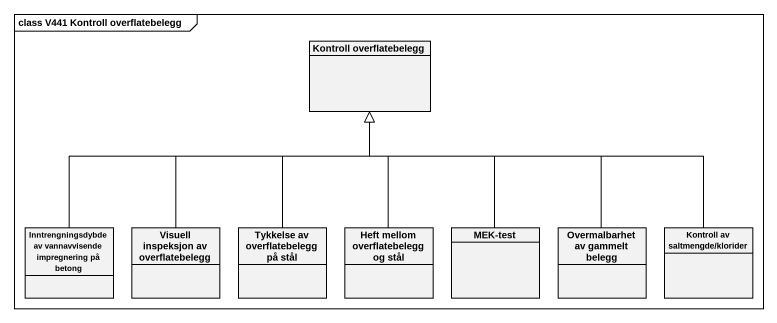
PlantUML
@startuml
mainframe class V441 Kontroll overflatebelegg
hide circle
hide empty members
class "Kontroll overflatebelegg" as Kontroll_overflatebelegg
class "Inntrengningsdybde av vannavvisende impregnering på betong" as Inntrengningsdybde_av
class "Visuell inspeksjon av overflatebelegg" as Visuell_inspeksjon_av
class "Tykkelse av overflatebelegg på stål" as Tykkelse_av_overflatebelegg
class "Heft mellom overflatebelegg og stål" as Heft_mellom_overflatebelegg
class "MEK-test" as MEK_test
class "Overmalbarhet av gammelt belegg" as Overmalbarhet_av_gammelt
class "Kontroll av saltmengde/klorider" as Kontroll_av_saltmengde
Inntrengningsdybde_av -up-|> Kontroll_overflatebelegg
Visuell_inspeksjon_av -up-|> Kontroll_overflatebelegg
Tykkelse_av_overflatebelegg -up-|> Kontroll_overflatebelegg
Heft_mellom_overflatebelegg -up-|> Kontroll_overflatebelegg
MEK_test -up-|> Kontroll_overflatebelegg
Overmalbarhet_av_gammelt -up-|> Kontroll_overflatebelegg
Kontroll_av_saltmengde -left-|> Kontroll_overflatebelegg
@enduml
